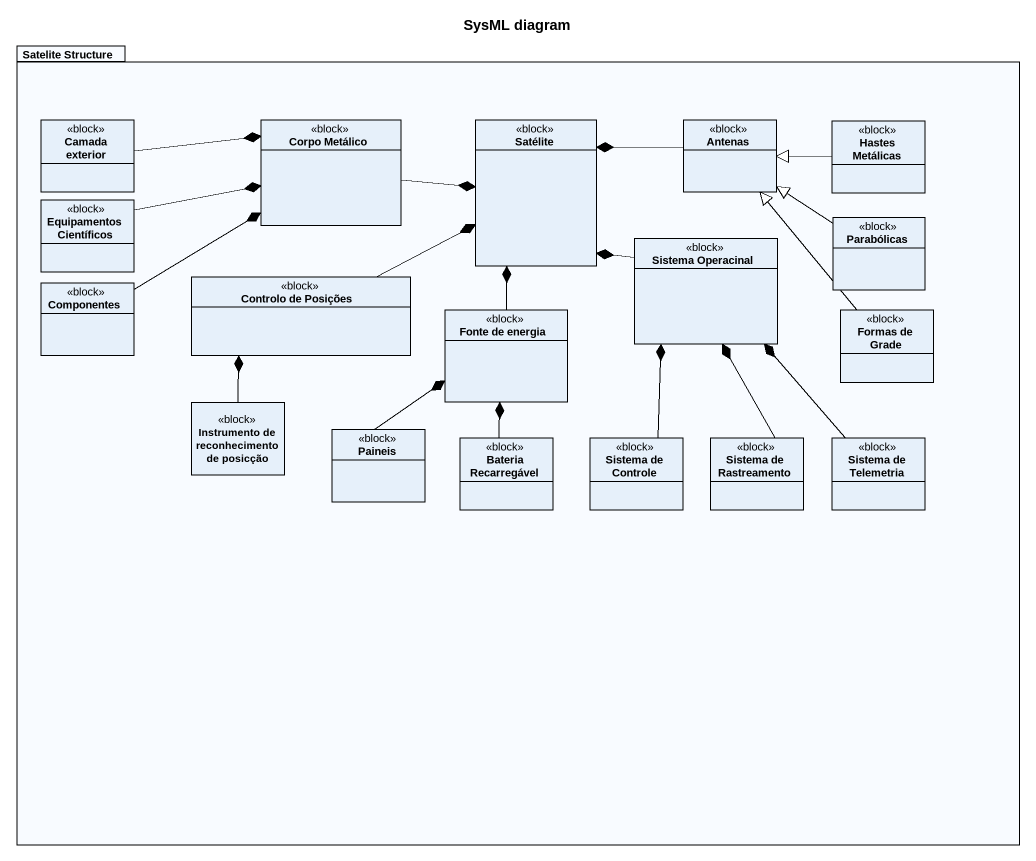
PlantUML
@startuml
title SysML diagram
hide circle
hide empty members
package "Satelite Structure" as Satelite_Structure {
  class "Camada exterior" as Camada_exterior <<block>>
  class "Corpo Metálico" as Corpo_Metálico <<block>>
  class Satélite <<block>>
  class Antenas <<block>>
  class "Hastes Metálicas" as Hastes_Metálicas <<block>>
  class "Equipamentos Científicos" as Equipamentos_Científicos <<block>>
  class "Sistema Operacinal" as Sistema_Operacinal <<block>>
  class Parabólicas <<block>>
  class Componentes <<block>>
  class "Controlo de Posições" as Controlo_de_Posições <<block>>
  class "Fonte de energia" as Fonte_de_energia <<block>>
  class "Formas de Grade" as Formas_de_Grade <<block>>
  class "Instrumento de reconhecimento de posicção" as Instrumento_de <<block>>
  class Paineis <<block>>
  class "Bateria Recarregável" as Bateria_Recarregável <<block>>
  class "Sistema de Controle" as Sistema_de_Controle <<block>>
  class "Sistema de Rastreamento" as Sistema_de_Rastreamento <<block>>
  class "Sistema de Telemetria" as Sistema_de_Telemetria <<block>>
}
Camada_exterior -right-* Corpo_Metálico
Corpo_Metálico -right-* Satélite
Antenas -left-* Satélite
Hastes_Metálicas -left-|> Antenas
Equipamentos_Científicos -right-* Corpo_Metálico
Sistema_Operacinal -left-* Satélite
Parabólicas -up-|> Antenas
Componentes -up-* Corpo_Metálico
Controlo_de_Posições -right-* Satélite
Fonte_de_energia -up-* Satélite
Formas_de_Grade -up-|> Antenas
Instrumento_de -up-* Controlo_de_Posições
Paineis -up-* Fonte_de_energia
Bateria_Recarregável -up-* Fonte_de_energia
Sistema_de_Controle -up-* Sistema_Operacinal
Sistema_de_Rastreamento -up-* Sistema_Operacinal
Sistema_de_Telemetria -up-* Sistema_Operacinal
@enduml
